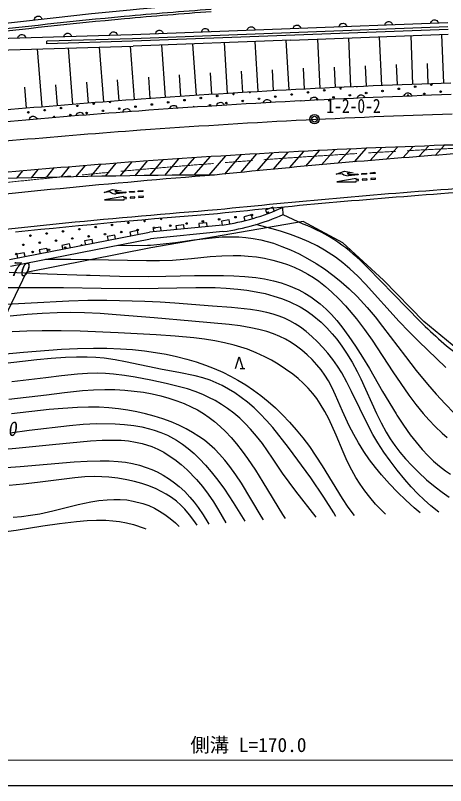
# Model space of a CAD drawing. Units: millimetres, scale not verified. Extents: x 40000 to 680000, y 20000 to 380000.
# Drawn here: x 195354 to 250795, y 205000 to 304318 of the extents above; entities that cross this region are included whole.
import ezdxf
from ezdxf.enums import TextEntityAlignment as Align

# ---------------------------------------------------------------- set-up
doc = ezdxf.new("R2010")
doc.units = ezdxf.units.MM
doc.header["$LTSCALE"] = 1000
doc.linetypes.add('CHAIN', pattern=[18.5, 12, -1.5, 3.5, -1.5])
for name, color, linetype, lineweight in [('M-BGD', 7, 'Continuous', 25), ('M-BMK', 2, 'CHAIN', 13), ('M-BMK-ROW', 30, 'Continuous', 25), ('M-BMK-SRVR', 3, 'Continuous', 25), ('M-STR-HTXT', 7, 'Continuous', 13), ('M-STR-STRC', 7, 'Continuous', 25), ('M-TTL-BAND', 7, 'Continuous', 25)]:
    doc.layers.add(name, color=color, linetype=linetype, lineweight=lineweight)
doc.layers.add('M-BGD-HTXT', color=7, linetype='Continuous')
doc.styles.add('ＭＳ ゴシック', font='')
doc.styles.get('ＭＳ ゴシック').set_extended_font_data('MS Gothic')

# ---------------------------------------------------------------- blocks, each defined once
blk = doc.blocks.new('BUHIN178')
at = {"color": 7, "linetype": 'Continuous', "lineweight": 25}
blk.add_lwpolyline([(114, -487), (601, -373), (373, 601), (-114, 487)], dxfattribs=at)
blk = doc.blocks.new('BUHIN179')
at = {"color": 7, "linetype": 'Continuous', "lineweight": 25}
blk.add_lwpolyline([(159, -474), (633, -315), (315, 633), (-159, 474)], dxfattribs=at)
blk = doc.blocks.new('BUHIN235')
at = {"color": 7, "linetype": 'Continuous', "lineweight": 25}
blk.add_lwpolyline([(-84, 493), (36, 473), (143, 430), (267, 355), (345, 256), (399, 146), (425, -7), (410, -128), (369, -247), (277, -361), (191, -437), (84, -493)], dxfattribs=at)
blk = doc.blocks.new('BUHIN236')
at = {"color": 7, "linetype": 'Continuous', "lineweight": 25}
blk.add_lwpolyline([(-84, 493), (36, 473), (142, 430), (267, 355), (344, 257), (399, 147), (425, -6), (410, -128), (369, -246), (277, -361), (191, -437), (84, -493)], dxfattribs=at)
blk = doc.blocks.new('BUHIN237')
at = {"color": 7, "linetype": 'Continuous', "lineweight": 25}
blk.add_lwpolyline([(-79, 494), (40, 472), (146, 429), (270, 352), (347, 253), (400, 143), (425, -10), (409, -132), (367, -250), (274, -364), (187, -438), (79, -494)], dxfattribs=at)
blk = doc.blocks.new('BUHIN240')
at = {"color": 7, "linetype": 'Continuous', "lineweight": 25}
blk.add_line((-721, -242), (-643, -837), dxfattribs=at)
blk.add_lwpolyline([(-800, 356), (744, 98), (-680, -551)], dxfattribs=at)
blk = doc.blocks.new('BUHIN252')
at = {"color": 3, "linetype": 'Continuous', "lineweight": 25}
for radius in [597, 366, 18]:
    blk.add_circle((0, 0), radius, dxfattribs=at)

msp = doc.modelspace()

# ---------------------------------------------------------------- linework, layer by layer
at = {"layer": 'M-BGD'}
for p, q in [((230757, 302626), (251075, 303383)), ((210416, 301847), (230757, 302626)), ((251100, 302824), (210438, 301308)), ((251113, 302504), (210450, 300988)), ((190015, 301256), (210416, 301847)), ((210436, 301308), (199386, 300976)), ((199395, 300657), (199386, 300976)), ((210446, 300988), (199395, 300657)), ((230857, 301129), (210545, 300373)), ((226646, 294488), (226273, 300959)), ((230626, 294708), (230257, 301107)), ((230857, 301129), (251146, 301885)), ((234617, 294911), (234322, 301258)), ((238599, 295099), (238305, 301407)), ((242581, 295271), (242288, 301555)), ((246574, 295428), (246344, 301706)), ((250557, 295568), (250327, 301855)), ((190175, 299764), (210545, 300373)), ((198795, 292513), (198206, 300004)), ((202768, 292842), (202195, 300123)), ((206741, 293156), (206184, 300243)), ((210716, 293453), (210173, 300362)), ((214703, 293736), (214245, 300511)), ((218679, 294002), (218230, 300659)), ((222667, 294253), (222289, 300810)), ((244582, 295352), (244486, 297990)), ((248565, 295500), (248469, 298137)), ((224656, 294373), (224498, 297124)), ((228636, 294600), (228479, 297313)), ((232627, 294812), (232502, 297495)), ((236608, 295007), (236484, 297661)), ((240590, 295187), (240467, 297828)), ((208728, 293306), (208514, 296026)), ((212715, 293597), (212529, 296341)), ((216691, 293871), (216504, 296640)), ((220668, 294129), (220479, 296932)), ((196799, 292342), (196556, 295050)), ((200781, 292680), (200569, 295385)), ((204754, 293001), (204542, 295705)), ((229870, 278621), (229804, 279566)), ((232455, 277407), (229868, 278622)), ((222022, 277287), (212646, 276356)), ((194585, 272828), (212646, 276356)), ((222107, 276434), (212770, 275507)), ((194713, 271980), (212770, 275507))]:
    msp.add_line(p, q, dxfattribs=at)
for points in [[(190289, 302889), (195245, 303461), (200212, 304021), (205171, 304555), (210144, 305050), (211349, 305163), (216317, 305596), (221299, 305989), (226274, 306352), (231260, 306702), (232187, 306767), (237164, 307114), (242150, 307463), (247127, 307812), (252113, 308162), (255084, 308371)], [(197791, 303749), (197818, 303868), (197867, 303972), (197949, 304092), (198051, 304164), (198164, 304212), (198318, 304229), (198439, 304207), (198555, 304160), (198664, 304062), (198735, 303972), (198785, 303862)], [(239394, 293632), (239429, 293749), (239485, 293849), (239575, 293963), (239683, 294027), (239798, 294067), (239953, 294074), (240072, 294044), (240185, 293989), (240287, 293883), (240351, 293788), (240393, 293675)], [(245438, 293883), (245474, 293999), (245530, 294099), (245621, 294213), (245728, 294277), (245844, 294317), (245999, 294323), (246118, 294292), (246230, 294237), (246332, 294131), (246396, 294036), (246438, 293922)], [(221273, 292662), (221305, 292779), (221359, 292880), (221447, 292996), (221553, 293063), (221668, 293105), (221823, 293115), (221942, 293087), (222056, 293034), (222160, 292931), (222226, 292837), (222271, 292725)], [(227311, 293022), (227345, 293139), (227399, 293240), (227487, 293355), (227594, 293421), (227709, 293463), (227864, 293472), (227983, 293444), (228096, 293391), (228200, 293286), (228266, 293193), (228310, 293080)], [(233352, 293347), (233386, 293464), (233442, 293564), (233531, 293678), (233638, 293744), (233754, 293784), (233909, 293792), (234028, 293762), (234141, 293708), (234243, 293602), (234308, 293508), (234351, 293395)], [(209203, 291835), (209234, 291953), (209287, 292054), (209373, 292171), (209478, 292239), (209593, 292283), (209747, 292294), (209867, 292268), (209981, 292217), (210087, 292114), (210154, 292021), (210200, 291909)], [(215237, 292264), (215269, 292382), (215322, 292483), (215409, 292599), (215515, 292667), (215629, 292710), (215784, 292720), (215904, 292694), (216017, 292641), (216122, 292538), (216189, 292445), (216234, 292333)], [(197144, 290861), (197173, 290979), (197224, 291081), (197309, 291199), (197414, 291268), (197528, 291314), (197682, 291327), (197802, 291303), (197917, 291253), (198024, 291152), (198092, 291060), (198140, 290949)], [(203172, 291363), (203202, 291481), (203254, 291583), (203340, 291700), (203445, 291769), (203559, 291813), (203714, 291826), (203834, 291800), (203948, 291749), (204054, 291647), (204122, 291555), (204169, 291443)], [(228703, 279109), (228512, 279571), (227588, 279189), (227779, 278727)], [(225903, 278113), (225779, 278598), (224810, 278350), (224934, 277866)], [(223003, 277459), (222916, 277952), (221931, 277779), (222018, 277286)], [(250834, 258899), (247304, 262309), (246048, 263551), (244825, 264839), (240485, 269673), (239493, 270681), (238452, 271652), (237558, 272410), (236620, 273126), (236144, 273457), (235208, 274051), (234239, 274595), (233160, 275128), (232044, 275611), (230792, 276085), (229512, 276505), (228460, 276808), (226332, 277340)], [(208502, 274673), (210444, 274651), (212390, 274689), (212769, 274709), (214379, 274843), (215994, 275039), (218352, 275365), (220729, 275649), (221998, 275746), (223268, 275783), (224158, 275763), (225055, 275697), (226014, 275567), (226975, 275375), (228600, 274927), (229709, 274537), (230806, 274086), (231916, 273564), (233010, 272984), (234109, 272330), (235185, 271620), (236259, 270837), (237304, 270002), (237350, 269963), (238386, 269046), (239385, 268082), (240707, 266657), (241700, 265457), (242665, 264223), (245623, 260345), (247022, 258547), (248463, 256778), (249573, 255497), (250724, 254237), (251910, 253043)], [(199246, 272865), (202489, 272886), (207366, 272809), (212264, 272714), (213932, 272713), (215599, 272770), (218036, 272970), (220475, 273213), (221943, 273314), (223413, 273355), (224392, 273340), (225371, 273284), (226411, 273168), (227457, 272997), (228524, 272764), (229586, 272471), (230430, 272187), (231269, 271855), (232175, 271428), (233054, 270947), (233761, 270509), (234454, 270032), (235314, 269361), (236144, 268638), (237029, 267781), (237879, 266874), (239308, 265169), (240334, 263811), (241316, 262427), (244015, 258340), (246044, 255351), (246952, 254147), (247915, 252972), (248623, 252165), (249460, 251290), (250339, 250457), (251009, 249885)], [(194530, 271203), (199509, 270999), (204503, 270817), (204993, 270801), (208766, 270700), (212535, 270658), (214728, 270675), (218428, 270762), (222160, 270789), (223515, 270751), (224918, 270660), (226327, 270509), (227475, 270329), (228608, 270091), (229585, 269828), (230542, 269507), (231873, 268938), (232665, 268512), (233438, 268028), (234648, 267118), (235394, 266448), (236105, 265729), (236783, 264965), (237433, 264165), (238342, 262931), (239206, 261658), (240107, 260231), (240972, 258782), (242673, 255840), (244423, 252934), (244529, 252765), (245360, 251493), (246242, 250242), (246990, 249270), (247780, 248330), (248493, 247565), (249244, 246835), (249996, 246189), (250785, 245590), (251418, 245166)], [(240724, 271804), (244074, 268350), (247512, 264868)], [(193966, 269252), (196660, 269238), (201560, 269234), (206427, 269157), (211326, 269089), (216170, 269169), (218619, 269219), (221078, 269210), (222535, 269143), (224001, 269025), (225187, 268879), (226381, 268684), (227529, 268438), (228675, 268131), (229668, 267805), (230648, 267420), (232052, 266734), (232848, 266251), (233619, 265713), (234781, 264749), (235505, 264031), (236185, 263272), (236771, 262551), (237423, 261669), (238040, 260751), (238741, 259585), (239389, 258390), (239856, 257450), (241888, 252977), (242481, 251769), (243124, 250587), (243659, 249710), (244241, 248852), (244906, 247979), (245614, 247140), (246437, 246258), (247294, 245406), (248349, 244443), (249451, 243519), (250339, 242836), (251263, 242182)], [(249939, 240271), (248915, 241077), (248053, 241835), (247218, 242636), (246358, 243539), (245526, 244481), (244567, 245657), (243643, 246874), (242838, 248015), (242070, 249192), (241416, 250289), (240799, 251419), (238669, 255832), (238061, 257033), (237402, 258217), (236849, 259104), (236252, 259963), (235640, 260751), (234982, 261515), (234285, 262241), (233552, 262932), (232835, 263538), (232078, 264111), (231414, 264550), (230714, 264952), (230051, 265272), (229358, 265552), (228559, 265811), (227736, 266023), (226705, 266224), (225657, 266382), (223212, 266633), (220762, 266828), (215887, 267232), (214005, 267361), (212028, 267444), (207126, 267542), (204677, 267540), (202229, 267487), (197375, 267229), (192502, 266947)], [(247507, 240171), (246727, 240835), (245658, 241811), (244614, 242829), (243565, 243929), (242554, 245064), (241761, 246030), (241003, 247024), (240270, 248084), (239577, 249183), (238954, 250263), (238372, 251376), (237491, 253302), (236622, 255328), (236178, 256278), (235685, 257203), (235242, 257915), (234749, 258607), (234201, 259280), (233607, 259928), (232956, 260559), (232270, 261153), (231592, 261666), (230876, 262144), (230174, 262548), (229439, 262911), (228607, 263250), (227756, 263537), (226745, 263811), (225712, 264037), (224323, 264271), (222917, 264457), (218077, 264903), (213220, 265302), (208331, 265714), (206289, 265863), (204244, 265964), (202505, 265989), (200755, 265962), (198810, 265879), (196858, 265745), (194691, 265541)], [(243038, 239985), (242564, 240461), (241774, 241306), (241018, 242181), (240376, 243008), (239767, 243872), (239213, 244751), (238698, 245665), (238117, 246836), (237580, 248038), (236675, 250176), (235727, 252277), (235216, 253262), (234652, 254219), (234196, 254900), (233703, 255554), (233101, 256245), (232453, 256897), (231798, 257485), (231106, 258049), (230183, 258720), (229227, 259341), (228372, 259839), (227487, 260304), (226385, 260809), (225262, 261258), (223554, 261813), (222319, 262116), (221062, 262362), (219707, 262570), (218336, 262735), (215925, 262944), (213504, 263110), (208603, 263404), (203719, 263618), (201271, 263657), (198813, 263645), (196813, 263591), (194956, 263493)], [(193631, 260638), (196390, 260904), (201294, 261275), (203341, 261368), (205399, 261411), (207145, 261396), (208900, 261330), (210445, 261221), (211996, 261061), (213398, 260866), (214802, 260620), (216131, 260332), (217458, 259994), (218662, 259634), (219861, 259225), (220979, 258789), (222086, 258300), (223068, 257809), (224030, 257279), (225035, 256664), (226023, 256002), (226985, 255289), (227924, 254530), (228865, 253695), (229771, 252824), (230674, 251876), (231547, 250887), (232409, 249828), (233235, 248728), (234086, 247498), (234893, 246240), (237453, 242036), (238200, 240911), (238992, 239818)], [(236649, 239721), (236374, 240160), (235114, 242193), (233433, 244686), (230559, 248582), (228521, 251179), (227732, 252079), (226900, 252953), (226104, 253710), (225265, 254435), (224467, 255054), (223640, 255634), (222834, 256133), (221993, 256592), (221225, 256953), (220438, 257269), (219497, 257576), (218531, 257836), (216419, 258277), (214289, 258674), (209554, 259652), (208191, 259903), (206809, 260102), (205708, 260200), (204603, 260250), (203206, 260257), (201809, 260212), (199956, 260086), (198108, 259912), (193265, 259342)], [(234132, 239617), (231481, 242963), (229794, 245309), (228506, 247221), (227178, 249101), (226443, 250049), (225665, 250962), (224982, 251679), (224264, 252361), (223496, 253013), (222696, 253623), (221905, 254159), (221087, 254653), (220302, 255067), (219497, 255438), (218520, 255820), (217525, 256150), (216170, 256527), (214802, 256861), (212803, 257296), (210783, 257682), (209403, 257895), (208015, 258059), (206971, 258134), (205925, 258164), (204629, 258134), (203337, 258047), (201300, 257837), (199258, 257583), (197068, 257306), (194874, 257077)], [(194512, 254812), (199344, 255383), (201675, 255676), (204011, 255928), (205433, 256035), (206858, 256088), (208157, 256071), (209455, 255997), (210647, 255879), (211844, 255714), (212982, 255503), (214110, 255245), (215137, 254958), (216151, 254625), (217089, 254261), (218008, 253848), (218804, 253435), (219584, 252974), (220318, 252474), (221024, 251935), (221742, 251317), (222434, 250656), (223159, 249887), (223847, 249085), (224585, 248140), (225285, 247166), (226282, 245659), (227232, 244122), (229774, 239948), (230099, 239450)], [(227315, 239268), (227017, 239763), (224481, 243980), (223761, 245073), (222999, 246138), (222349, 246958), (221660, 247746), (221038, 248381), (220375, 248988), (219705, 249527), (218997, 250033), (218193, 250539), (217356, 251006), (216405, 251470), (215425, 251892), (214349, 252294), (213248, 252652), (212132, 252958), (211005, 253217), (209825, 253432), (208628, 253602), (207387, 253726), (206132, 253798), (204756, 253811), (203371, 253770), (201474, 253648), (199683, 253480), (194832, 252922)], [(194661, 250498), (197139, 250826), (202327, 251455), (204068, 251594), (205813, 251673), (208219, 251660), (209419, 251580), (210624, 251438), (211640, 251261), (212644, 251025), (213240, 250852), (214098, 250548), (214934, 250187), (216129, 249542), (216890, 249032), (217624, 248468), (218372, 247820), (219086, 247136), (219851, 246321), (220580, 245473), (221448, 244365), (222281, 243219), (223417, 241525), (224509, 239791), (224943, 239083)], [(190512, 248069), (195389, 248528), (200151, 249005), (205041, 249438), (206531, 249527), (208022, 249556), (208982, 249525), (209940, 249442), (210819, 249306), (211698, 249109), (212937, 248711), (213707, 248376), (214461, 247981), (215189, 247539), (215892, 247054), (216712, 246410), (217491, 245722), (218697, 244486), (219465, 243560), (220184, 242598), (220881, 241571), (221536, 240518), (222461, 238890)], [(193567, 245982), (195947, 246147), (202914, 246730), (204587, 246839), (206267, 246897), (207436, 246882), (208613, 246806), (209536, 246695), (210452, 246532), (211333, 246312), (212209, 246031), (212918, 245755), (213611, 245441), (214414, 245012), (215195, 244526), (215846, 244061), (216477, 243554), (217176, 242909), (217840, 242215), (218397, 241561), (218922, 240870), (219571, 239911), (220167, 238920), (220280, 238721)], [(218757, 238602), (218355, 239199), (217801, 239934), (217201, 240632), (216674, 241166), (216106, 241670), (215459, 242158), (214768, 242602), (213479, 243275), (212570, 243648), (211642, 243963), (210699, 244225), (209733, 244441), (208564, 244636), (207382, 244773), (206476, 244834), (205561, 244853), (204283, 244803), (203000, 244691), (198199, 244072), (196369, 243865), (194537, 243718)], [(195053, 239623), (196137, 239710), (197315, 239855), (198485, 240052), (200189, 240423), (201883, 240850), (203460, 241239), (205053, 241580), (206120, 241753), (207196, 241867), (208027, 241906), (208860, 241898), (209695, 241829), (210525, 241699), (211784, 241377), (212535, 241098), (213272, 240758), (213941, 240392), (214594, 239978), (215301, 239452), (215969, 238880), (216444, 238422)], [(178605, 235479), (179291, 235788), (180067, 236060), (180859, 236274), (182028, 236509), (183715, 236748), (185402, 236927), (186496, 237023), (189418, 237244), (192339, 237525), (193459, 237661), (195435, 237943), (198878, 238477), (201041, 238802), (203223, 239069), (204622, 239186), (205821, 239229), (207022, 239212), (207891, 239154), (208758, 239054), (209672, 238887), (210574, 238661), (211966, 238181), (212179, 238091)]]:
    msp.add_lwpolyline(points, dxfattribs=at)
for centre in [(246869, 295123), (248972, 295397), (221353, 293933), (230956, 294116), (233059, 294391), (235163, 294665), (238455, 294025), (240559, 294300), (242662, 294574), (244766, 294848), (248058, 294208), (250161, 294483), (205439, 292926), (215042, 293109), (217146, 293384), (219249, 293658), (222542, 293018), (224645, 293293), (226749, 293567), (228852, 293842), (236352, 293751), (199129, 292102), (201232, 292377), (203336, 292651), (206628, 292011), (208732, 292286), (210835, 292560), (212939, 292835), (220438, 292744), (197025, 291828), (202421, 291462), (204525, 291737), (221618, 278028), (223721, 278302), (225825, 278577), (205704, 277020), (207808, 277295), (209911, 277570), (215307, 277204), (217411, 277479), (219514, 277753), (199394, 276197), (201497, 276471), (203601, 276746), (206893, 276106), (208997, 276381), (211100, 276655), (213204, 276930), (197291, 275922), (200583, 275282), (202686, 275557), (204790, 275831), (196376, 274733), (198480, 275008), (199669, 274093), (201772, 274368), (195462, 273544), (197565, 273819)]:
    msp.add_circle(centre, 99.5, dxfattribs=at)
for centre, radius, start, end in [((259235, -239347), 545800, 94.06246, 95.24181), ((259235, -239347), 545800, 95.24181, 97.32531), ((259235, -239347), 545500, 94.06246, 95.24181), ((259235, -239347), 545500, 95.24181, 97.32531), ((284095, -712497), 1008623, 91.85432, 94.1243), ((237266, 294940), 99.5, 106.34074, 79.05639), ((239370, 295214), 99.5, 237.48505, 307.45924), ((284095, -712497), 1007123, 91.85389, 94.14623), ((223456, 294207), 99.5, 114.55603, 72.20084), ((225560, 294482), 99.5, 218.51865, 328.23823), ((245954, 293934), 99.5, 344.24891, 200.26942), ((282925, -698392), 994470, 94.11548, 95.94097), ((207543, 293200), 99.5, 176.42394, 12.47803), ((232145, 293202), 99.5, 57.40474, 128.65769), ((234248, 293476), 99.5, 302.77493, 242.69925), ((218335, 292469), 99.5, 7.24354, 180.01202), ((282925, -698392), 992970, 94.13772, 95.94054), ((198214, 290913), 99.5, 29.81616, 160.26985), ((200318, 291188), 99.5, 330.95999, 218.27657), ((284095, -712497), 1004623, 91.85177, 94.14413), ((282925, -698392), 990470, 94.13558, 95.93847), ((322552, -692334), 976831, 94.13659, 95.94527), ((322552, -692334), 976331, 94.13659, 95.94564), ((299063, -711716), 994000, 94.48278, 96.74606), ((218343, 304272), 27235, 277.76327, 294.88586), ((299044, -711493), 993276, 94.48226, 95.99214), ((218343, 304272), 28092, 277.76327, 294.22025), ((227928, 278851), 99.5, 346.98556, 237.92406), ((212015, 277844), 99.5, 162.2744, 28.20035), ((214118, 278119), 99.5, 210.54635, 339.9284), ((224260, 256408), 22541, 43.0787, 68.67997), ((203875, 274642), 99.5, 11.23261, 190.86943), ((280073, 296783), 45594, 224.42609, 233.77009)]:
    msp.add_arc(centre, radius, start, end, dxfattribs=at)
at = {"layer": 'M-BMK'}
msp.add_arc((299074, -711713), 1000000, 91.30348, 97.03307, dxfattribs=at)
at = {"layer": 'M-BMK-ROW'}
for p, q in [((232430, 277758), (212822, 274334)), ((237571, 274985), (232430, 277758)), ((212822, 274334), (196731, 271185)), ((242797, 270189), (237571, 274985)), ((196731, 271185), (193891, 265253)), ((248000, 264865), (242797, 270189)), ((253096, 260613), (248000, 264865))]:
    msp.add_line(p, q, dxfattribs=at)
at = {"layer": 'M-STR-HTXT'}
msp.add_line((138648, 208277), (307134, 208277), dxfattribs=at)
at = {"layer": 'M-STR-STRC'}
for p, q in [((238536, 287089), (236910, 285251)), ((240553, 287179), (239001, 285432)), ((242569, 287265), (241092, 285608)), ((244586, 287346), (243184, 285780)), ((246603, 287424), (245276, 285947)), ((248620, 287498), (247368, 286111)), ((250637, 287567), (249461, 286270)), ((220396, 286095), (218370, 283720)), ((222410, 286221), (220276, 283729)), ((224424, 286343), (222292, 283863)), ((226438, 286460), (224379, 284074)), ((228453, 286574), (226466, 284281)), ((230467, 286683), (228554, 284484)), ((232482, 286788), (230642, 284682)), ((234504, 286897), (232731, 284876)), ((236520, 286995), (234820, 285066)), ((206304, 285099), (205022, 283552)), ((208316, 285253), (206929, 283586)), ((210329, 285404), (208837, 283618)), ((212342, 285550), (210744, 283645)), ((214355, 285693), (212651, 283669)), ((216368, 285831), (214557, 283690)), ((218382, 285965), (216464, 283707)), ((196246, 284263), (195482, 283321)), ((198257, 284439), (197390, 283375)), ((200268, 284610), (199298, 283425)), ((202280, 284777), (201207, 283471)), ((204292, 284940), (203115, 283513))]:
    msp.add_line(p, q, dxfattribs=at)
for points in [[(237498, 283891), (236701, 283826), (237773, 284214), (238894, 284005), (238096, 283940)], [(238458, 283819), (239504, 283904), (239516, 283754), (238249, 283651), (238231, 283650)], [(207573, 281566), (206775, 281501), (207847, 281889), (208968, 281680), (208171, 281615)], [(208532, 281494), (209578, 281579), (209590, 281429), (208323, 281326), (208305, 281325)]]:
    msp.add_lwpolyline(points, dxfattribs=at)
for points in [[(241697, 284082), (241709, 283932), (241111, 283884), (241099, 284033)], [(239289, 282847), (239277, 282997), (239576, 283021), (239564, 283171), (239265, 283146), (239252, 283296), (236779, 282869)], [(240002, 283944), (240600, 283993), (240613, 283843), (240014, 283795)], [(240062, 283211), (240074, 283062), (240672, 283110), (240660, 283260)], [(241170, 283151), (241768, 283199), (241756, 283349), (241158, 283300)], [(210077, 281619), (210675, 281668), (210687, 281518), (210089, 281470)], [(211771, 281757), (211783, 281607), (211185, 281559), (211173, 281708)], [(209363, 280522), (209351, 280672), (209650, 280696), (209638, 280846), (209339, 280821), (209327, 280971), (206853, 280544)], [(210136, 280886), (210148, 280737), (210746, 280785), (210734, 280935)], [(211245, 280826), (211843, 280874), (211831, 281024), (211233, 280975)]]:
    msp.add_lwpolyline(points, close=True, dxfattribs=at)
for centre, radius, start, end in [((284095, -712496), 1000622, 91.84835, 94.14071), ((323968, -709485), 998538, 94.14022, 95.91756), ((282926, -698392), 986471, 94.13213, 95.93514), ((299074, -711712), 998500, 94.48339, 96.77523), ((224292, -712943), 996680, 90.18802, 91.85913), ((238151, 284638), 991, 228.86608, 274.64722), ((238425, 284319), 502, 229.24083, 273.81113), ((208225, 282313), 991, 228.86608, 274.64722), ((208499, 281994), 502, 229.24083, 273.81113)]:
    msp.add_arc(centre, radius, start, end, dxfattribs=at)
at = {"layer": 'M-TTL-BAND'}
msp.add_line((40000, 205000), (579000, 205000), dxfattribs=at)

# ---------------------------------------------------------------- block references
at = {"layer": 'M-BGD', "rotation": 82.51266}
for name, p in [('BUHIN235', (231645, 302659)), ('BUHIN235', (237556, 302879)), ('BUHIN235', (243467, 303100)), ('BUHIN235', (249378, 303320)), ('BUHIN237', (202087, 301606)), ('BUHIN237', (208000, 301777)), ('BUHIN236', (213911, 301981)), ('BUHIN236', (219823, 302207)), ('BUHIN236', (225734, 302434)), ('BUHIN237', (196174, 301434)), ('BUHIN178', (213634, 276454)), ('BUHIN178', (216595, 276748)), ('BUHIN178', (219555, 277042)), ('BUHIN179', (207781, 275406)), ('BUHIN179', (210701, 275976)), ('BUHIN179', (204862, 274835)), ('BUHIN179', (199022, 273695)), ('BUHIN179', (201942, 274265)), ('BUHIN179', (196103, 273125)), ('BUHIN240', (224188, 259527))]:
    msp.add_blockref(name, p, dxfattribs=at)
at = {"layer": 'M-BMK-SRVR', "rotation": 82.51266}
msp.add_blockref('BUHIN252', (233900, 290938), dxfattribs=at)

# ---------------------------------------------------------------- texts
at = {"layer": 'M-BGD-HTXT', "style": 'ＭＳ ゴシック', "oblique": 15, "width": 0.95}
for s, rotation, p in [('70', 357.627, (194577, 270200)), ('90', 7.527, (193273, 249306))]:
    msp.add_text(s, height=1833, rotation=rotation, dxfattribs=at).set_placement(p, align=Align.BOTTOM_LEFT)
at = {"layer": 'M-BMK-SRVR', "style": 'ＭＳ ゴシック', "width": 0.8}
msp.add_text('1-2-0-2', height=1833, dxfattribs=at).set_placement((235435, 291185), align=Align.BOTTOM_LEFT)
at = {"layer": 'M-STR-HTXT', "style": 'ＭＳ ゴシック'}
msp.add_text('側溝 L=170.0', height=1833, dxfattribs=at).set_placement((217891, 208777), align=Align.BOTTOM_LEFT)

doc.saveas('drawing.dxf')
